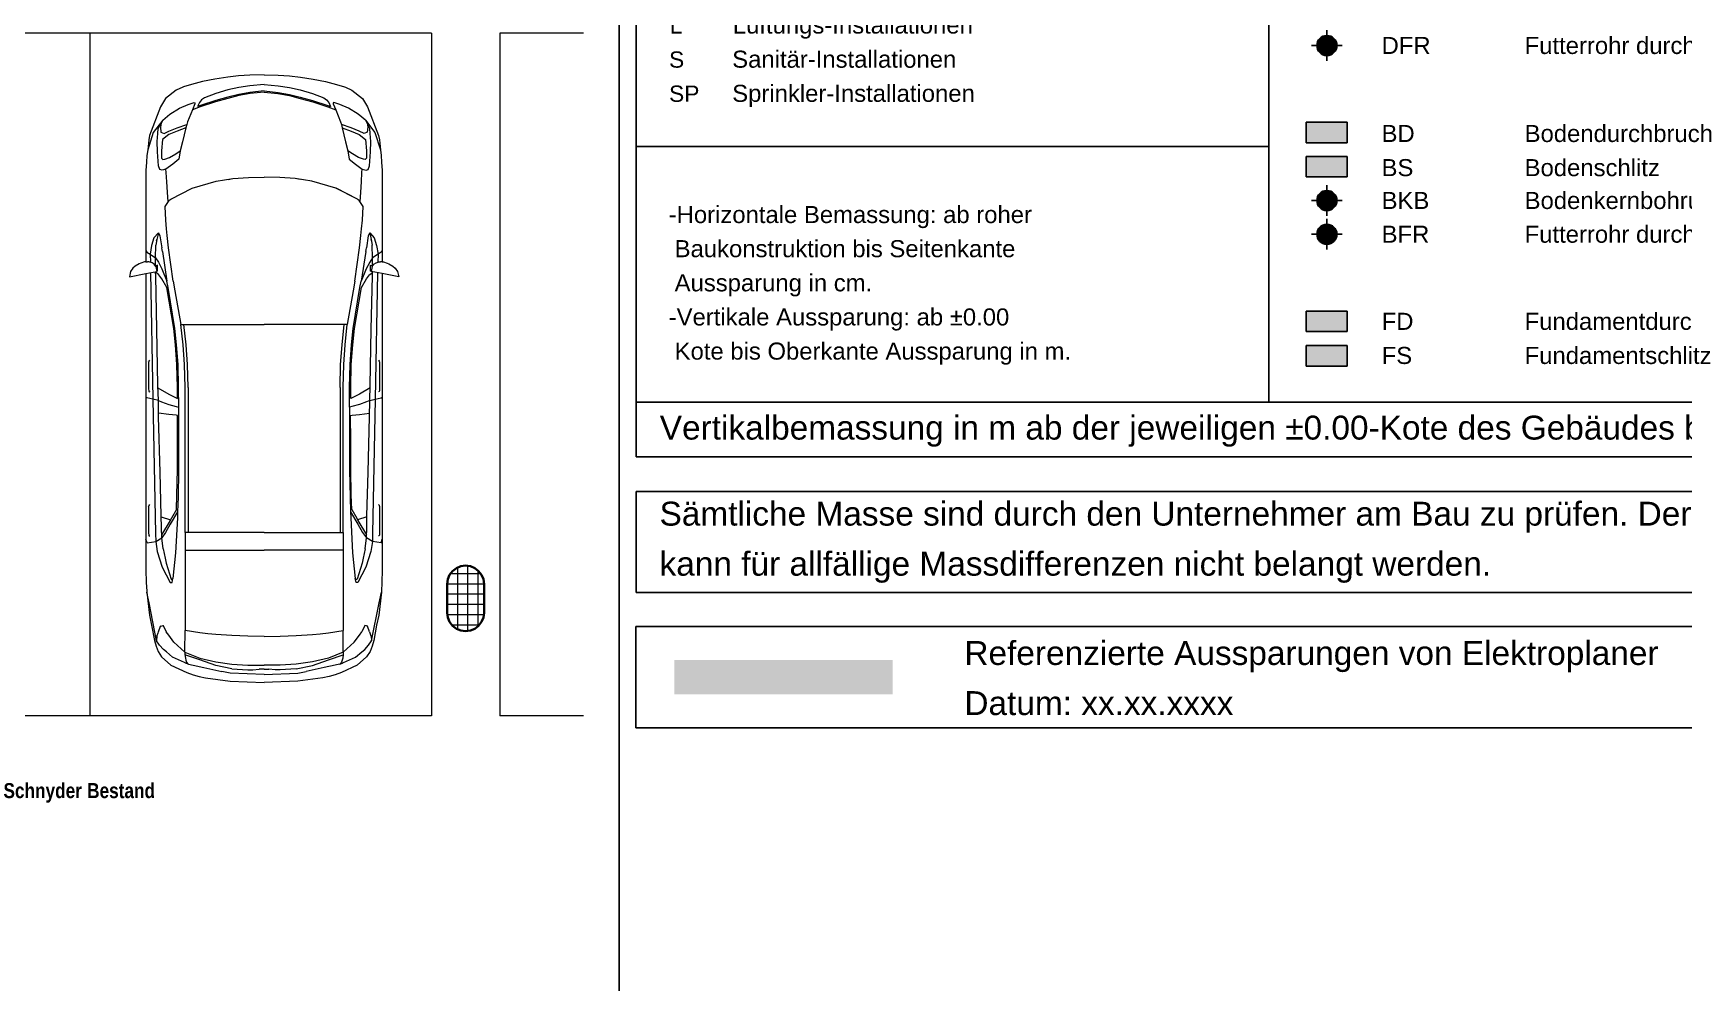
# Model space of a CAD drawing. Extents: x 885 to 2021, y 330 to 1122.
# Drawn here: x 1640.5 to 1882.3, y 710.5 to 849.6 of the extents above; entities that cross this region are included whole.
import ezdxf

# ---------------------------------------------------------------- set-up
doc = ezdxf.new("R2010")
doc.units = 0
doc.layers.get('0').update_dxf_attribs({"lineweight": 18})
for name, color, linetype, lineweight in [('020 Stützen', 7, 'Continuous', 25), ('020 Stützen Bauteilschraffuren', 7, 'Continuous', 25), ('060 Möbel Einbau', 7, 'Continuous', 25), ('065 Möbel Einrichtung', 7, 'Continuous', 25), ('080 Raum Innen Kontur Neu', 7, 'Continuous', 25), ('080 Raum Innen Text Neu', 7, 'Continuous', 25)]:
    doc.layers.add(name, color=color, linetype=linetype, lineweight=lineweight)
doc.layers.add('GP_Kopf', color=7, linetype='Continuous', lineweight=25, true_color=0xffff80)
doc.layers.add('GP_Legende Aussparungen', color=7, linetype='Continuous', lineweight=25, true_color=0xffff80)
doc.styles.get("Standard").update_dxf_attribs({"font": 'arial.ttf'})

# ---------------------------------------------------------------- blocks, each defined once
blk = doc.blocks.new('Polygon-A0T8DHYHAL', base_point=(1728.83, 747.86))
at = {"color": 0, "linetype": 'ByBlock', "lineweight": -2, "ltscale": 0.25}
for p, q in [((1728.83, 762.66), (1728.83, 747.86)), ((1928.83, 762.66), (1728.83, 762.66)), ((1928.83, 747.86), (1928.83, 762.66)), ((1728.83, 747.86), (1928.83, 747.86))]:
    blk.add_line(p, q, dxfattribs=at)
blk = doc.blocks.new('Blockreferenz-A0T8DHYJAL', base_point=(1728.87, 787.51))
at = {"linetype": 'ByBlock', "lineweight": -2, "ltscale": 0.25, "true_color": 0xfad605}
for points in [[(1831.45, 847.78), (1831.4, 847.4), (1831.25, 847.04), (1831.02, 846.74), (1830.71, 846.51), (1830.36, 846.36), (1829.98, 846.31), (1829.6, 846.36), (1829.24, 846.51), (1828.94, 846.74), (1828.7, 847.04), (1828.56, 847.4), (1828.51, 847.78), (1828.56, 848.16), (1828.7, 848.51), (1828.94, 848.82), (1829.24, 849.05), (1829.6, 849.2), (1829.98, 849.25), (1830.36, 849.2), (1830.71, 849.05), (1831.02, 848.82), (1831.25, 848.51), (1831.4, 848.16)], [(1831.45, 825.08), (1831.4, 824.7), (1831.25, 824.34), (1831.02, 824.04), (1830.71, 823.8), (1830.36, 823.66), (1829.98, 823.61), (1829.6, 823.66), (1829.24, 823.8), (1828.94, 824.04), (1828.7, 824.34), (1828.56, 824.7), (1828.51, 825.08), (1828.56, 825.46), (1828.7, 825.81), (1828.94, 826.12), (1829.24, 826.35), (1829.6, 826.5), (1829.98, 826.55), (1830.36, 826.5), (1830.71, 826.35), (1831.02, 826.12), (1831.25, 825.81), (1831.4, 825.46)], [(1831.45, 820.14), (1831.4, 819.76), (1831.25, 819.4), (1831.02, 819.1), (1830.71, 818.86), (1830.36, 818.72), (1829.98, 818.67), (1829.6, 818.72), (1829.24, 818.86), (1828.94, 819.1), (1828.7, 819.4), (1828.56, 819.76), (1828.51, 820.14), (1828.56, 820.52), (1828.7, 820.87), (1828.94, 821.18), (1829.24, 821.41), (1829.6, 821.56), (1829.98, 821.61), (1830.36, 821.56), (1830.71, 821.41), (1831.02, 821.18), (1831.25, 820.87), (1831.4, 820.52)]]:
    blk.add_hatch(color=40, dxfattribs=at).paths.add_polyline_path(points)
at = {"color": 0, "linetype": 'ByBlock', "lineweight": -2, "ltscale": 0.25}
for p, q in [((1728.87, 947.57), (1728.87, 787.51)), ((1821.48, 937.57), (1821.48, 795.52)), ((1829.98, 850.03), (1829.98, 845.53)), ((1832.23, 847.78), (1827.73, 847.78)), ((1728.87, 832.99), (1821.48, 832.99)), ((1829.98, 827.33), (1829.98, 822.83)), ((1832.23, 825.08), (1827.73, 825.08)), ((1829.98, 822.39), (1829.98, 817.89)), ((1832.23, 820.14), (1827.73, 820.14)), ((1928.87, 795.52), (1728.87, 795.52)), ((1928.87, 787.51), (1728.87, 787.51))]:
    blk.add_line(p, q, dxfattribs=at)
at = {"color": 7, "linetype": 'ByBlock', "lineweight": -2, "ltscale": 0.25}
for p, q in [((1826.97, 836.53), (1832.97, 836.53)), ((1826.97, 833.53), (1826.97, 836.53)), ((1832.97, 836.53), (1832.97, 833.53)), ((1832.97, 833.53), (1826.97, 833.53)), ((1826.97, 831.53), (1832.97, 831.53)), ((1826.97, 828.53), (1826.97, 831.53)), ((1832.97, 831.53), (1832.97, 828.53)), ((1832.97, 828.53), (1826.97, 828.53)), ((1826.97, 808.89), (1832.97, 808.89)), ((1826.97, 805.89), (1826.97, 808.89)), ((1832.97, 808.89), (1832.97, 805.89)), ((1832.97, 805.89), (1826.97, 805.89)), ((1826.97, 803.82), (1832.97, 803.82)), ((1826.97, 800.82), (1826.97, 803.82)), ((1832.97, 803.82), (1832.97, 800.82)), ((1832.97, 800.82), (1826.97, 800.82))]:
    blk.add_line(p, q, dxfattribs=at)
at = {"color": 0, "linetype": 'ByBlock', "lineweight": -2, "ltscale": 0.25}
for centre in [(1829.98, 847.77), (1829.98, 825.07), (1829.98, 820.13)]:
    blk.add_circle(centre, 1.47, dxfattribs=at)
at = {"color": 40, "linetype": 'ByBlock', "lineweight": -2, "ltscale": 0.25, "true_color": 0xfad605}
for points in [[(1826.97, 836.53), (1832.97, 836.53), (1826.97, 833.53), (1832.97, 833.53)], [(1826.97, 831.53), (1832.97, 831.53), (1826.97, 828.53), (1832.97, 828.53)], [(1832.97, 805.89), (1826.97, 805.89), (1832.97, 808.89), (1826.97, 808.89)], [(1826.97, 803.82), (1832.97, 803.82), (1826.97, 800.82), (1832.97, 800.82)]]:
    blk.add_solid(points, dxfattribs=at)
at = {"color": 150, "linetype": 'ByBlock', "lineweight": -2, "ltscale": 0.25, "true_color": 0x007fff, "insert": (1733.76, 851.91), "char_height": 2.3862, "attachment_point": 1}
blk.add_mtext('{\\fArial;L}', dxfattribs=at)
at = {"color": 0, "linetype": 'ByBlock', "lineweight": -2, "ltscale": 0.25, "attachment_point": 1}
for s, insert, char_height in [('{\\fArial;Lüftungs-Installationen}', (1743.01, 852.02), 2.5), ('{\\fArial;DFR}', (1838, 849.03), 2.5), ('{\\fArial;Futterrohr durch Decke}', (1858.94, 849.03), 2.5), ('{\\fArial;Sanitär-Installationen}', (1742.92, 847.02), 2.5), ('{\\fArial;Sprinkler-Installationen}', (1742.92, 842.02), 2.5), ('{\\fArial;BD}', (1837.99, 836.14), 2.5), ('{\\fArial;Bodendurchbruch}', (1858.94, 836.14), 2.5), ('{\\fArial;BS}', (1837.99, 831.14), 2.5), ('{\\fArial;Bodenschlitz}', (1858.94, 831.14), 2.5), ('{\\fArial;-Horizontale Bemassung: ab roher}', (1733.62, 824.27), 2.5), ('{\\fArial;BKB}', (1838, 826.33), 2.5), ('{\\fArial;Bodenkernbohrung}', (1858.94, 826.33), 2.5), ('{\\fArial;BFR}', (1838, 821.39), 2.5), ('{\\fArial;Futterrohr durch Boden}', (1858.94, 821.39), 2.5), ('{\\fArial; Baukonstruktion bis Seitenkante}', (1733.52, 819.27), 2.5), ('{\\fArial; Aussparung in cm.}', (1733.52, 814.27), 2.5), ('{\\fArial;-Vertikale Aussparung: ab ±0.00}', (1733.62, 809.27), 2.5), ('{\\fArial;FD}', (1838.01, 808.63), 2.5), ('{\\fArial;Fundamentdurchbruch}', (1858.94, 808.63), 2.5), ('{\\fArial; Kote bis Oberkante Aussparung in m.}', (1733.52, 804.27), 2.5), ('{\\fArial;FS}', (1838.01, 803.63), 2.5), ('{\\fArial;Fundamentschlitz}', (1858.94, 803.63), 2.5), ('{\\fArial;Vertikalbemassung in m ab der jeweiligen ±0.00-Kote des Gebäudes bis OK Aussparung}', (1732.31, 793.56), 3.5)]:
    blk.add_mtext(s, dxfattribs=dict(at, insert=insert, char_height=char_height))
at = {"color": 86, "linetype": 'ByBlock', "lineweight": -2, "ltscale": 0.25, "true_color": 0x1f7f00, "insert": (1733.67, 846.91), "char_height": 2.3862, "attachment_point": 1}
blk.add_mtext('{\\fArial;S}', dxfattribs=at)
at = {"color": 91, "linetype": 'ByBlock', "lineweight": -2, "ltscale": 0.25, "true_color": 0x7fff7f, "insert": (1733.67, 841.91), "char_height": 2.3862, "attachment_point": 1}
blk.add_mtext('{\\fArial;SP}', dxfattribs=at)
blk = doc.blocks.new('Blockreferenz-A0T8DHYLAL', base_point=(1728.87, 767.66))
at = {"color": 0, "linetype": 'ByBlock', "lineweight": -2, "ltscale": 0.25}
for p, q in [((1928.87, 782.46), (1728.87, 782.46)), ((1728.87, 782.46), (1728.87, 767.66)), ((1928.87, 782.46), (1928.87, 767.66)), ((1928.87, 767.66), (1728.87, 767.66))]:
    blk.add_line(p, q, dxfattribs=at)
at = {"color": 0, "linetype": 'ByBlock', "lineweight": -2, "ltscale": 0.25, "char_height": 3.5, "attachment_point": 1}
for s, insert in [('{\\fArial;Sämtliche Masse sind durch den Unternehmer am Bau zu prüfen. Der Fachingenieur }', (1732.28, 780.96)), ('{\\fArial;kann für allfällige Massdifferenzen nicht belangt werden.}', (1732.28, 773.63))]:
    blk.add_mtext(s, dxfattribs=dict(at, insert=insert))
blk = doc.blocks.new('Polygon-A0T8DHYNAL', base_point=(1734.43, 752.76))
at = {"color": 0, "linetype": 'ByBlock', "lineweight": -2, "ltscale": 0.25}
blk.add_solid([(1766.43, 757.76), (1766.43, 752.76), (1734.43, 757.76), (1734.43, 752.76)], dxfattribs=at)
blk = doc.blocks.new('Referenz-A0T8DHYUAL', base_point=(896.59, 372.19))
at = {"layer": '020 Stützen', "color": 0, "linetype": 'Continuous', "lineweight": 35, "ltscale": 0.1225}
for p, q in [((1702.53, 771.24), (1701.97, 770.81)), ((1703.18, 771.51), (1702.53, 771.24)), ((1703.88, 771.6), (1703.18, 771.51)), ((1704.58, 771.51), (1703.88, 771.6)), ((1705.23, 771.24), (1704.58, 771.51)), ((1705.79, 770.81), (1705.23, 771.24)), ((1701.27, 769.6), (1701.18, 768.9)), ((1701.18, 768.9), (1701.18, 764.7)), ((1701.54, 770.25), (1701.27, 769.6)), ((1701.97, 770.81), (1701.54, 770.25)), ((1706.22, 770.25), (1705.79, 770.81)), ((1706.49, 769.6), (1706.22, 770.25)), ((1706.58, 768.9), (1706.49, 769.6)), ((1706.58, 764.7), (1706.58, 768.9)), ((1701.18, 764.7), (1701.27, 764)), ((1701.27, 764), (1701.54, 763.35)), ((1706.22, 763.35), (1706.49, 764)), ((1706.49, 764), (1706.58, 764.7)), ((1701.54, 763.35), (1701.97, 762.79)), ((1701.97, 762.79), (1702.53, 762.36)), ((1702.53, 762.36), (1703.18, 762.09)), ((1703.18, 762.09), (1703.88, 762)), ((1703.88, 762), (1704.58, 762.09)), ((1704.58, 762.09), (1705.23, 762.36)), ((1705.23, 762.36), (1705.79, 762.79)), ((1705.79, 762.79), (1706.22, 763.35))]:
    blk.add_line(p, q, dxfattribs=at)
at = {"layer": '020 Stützen Bauteilschraffuren', "color": 0, "linetype": 'Continuous', "lineweight": 13, "ltscale": 0.0169}
for p, q in [((1702.68, 771.32), (1702.68, 762.29)), ((1704.18, 771.58), (1704.18, 762.03)), ((1706.58, 768.9), (1701.18, 768.9)), ((1706.12, 770.4), (1701.64, 770.4)), ((1705.68, 770.91), (1705.68, 762.7)), ((1706.58, 767.4), (1701.18, 767.4)), ((1706.58, 765.9), (1701.18, 765.9)), ((1706.55, 764.4), (1701.2, 764.4)), ((1705.88, 762.9), (1701.88, 762.9))]:
    blk.add_line(p, q, dxfattribs=at)
at = {"layer": '060 Möbel Einbau', "color": 0, "lineweight": 13}
for p, q in [((1648.88, 849.6), (1598.88, 849.6)), ((1648.88, 849.6), (1648.88, 749.6)), ((1648.88, 849.6), (1648.88, 749.6)), ((1698.88, 849.6), (1648.88, 849.6)), ((1698.88, 849.6), (1698.88, 749.6)), ((1708.88, 849.6), (1708.88, 749.6)), ((1721.15, 849.6), (1708.88, 849.6)), ((1648.88, 749.6), (1598.88, 749.6)), ((1698.88, 749.6), (1648.88, 749.6)), ((1721.15, 749.6), (1708.88, 749.6))]:
    blk.add_line(p, q, dxfattribs=at)
at = {"layer": '065 Möbel Einrichtung', "color": 0, "lineweight": 13}
for p, q in [((1661.51, 841.25), (1659.95, 840.01)), ((1662.47, 841.66), (1661.51, 841.25)), ((1662.6, 841.72), (1662.47, 841.66)), ((1663.76, 842.08), (1662.6, 841.72)), ((1665.37, 842.5), (1663.76, 842.08)), ((1667.19, 842.85), (1665.37, 842.5)), ((1669.05, 843.15), (1667.19, 842.85)), ((1669.08, 841.28), (1667.29, 840.72)), ((1670.64, 843.33), (1669.05, 843.15)), ((1670.66, 841.63), (1669.08, 841.28)), ((1672.31, 843.44), (1670.64, 843.33)), ((1672.31, 841.89), (1670.66, 841.63)), ((1674.38, 843.49), (1672.31, 843.44)), ((1674.38, 842.06), (1672.31, 841.89)), ((1674.38, 843.49), (1676.44, 843.44)), ((1674.38, 842.06), (1676.44, 841.89)), ((1676.44, 843.44), (1678.11, 843.33)), ((1676.44, 841.89), (1678.09, 841.63)), ((1678.09, 841.63), (1679.68, 841.28)), ((1678.11, 843.33), (1679.71, 843.15)), ((1679.68, 841.28), (1681.46, 840.72)), ((1679.71, 843.15), (1681.56, 842.85)), ((1681.56, 842.85), (1683.39, 842.5)), ((1683.39, 842.5), (1684.99, 842.08)), ((1684.99, 842.08), (1686.15, 841.72)), ((1686.15, 841.72), (1686.28, 841.66)), ((1686.28, 841.66), (1687.24, 841.25)), ((1687.24, 841.25), (1688.8, 840.01)), ((1659.95, 840.01), (1659.21, 838.78)), ((1662, 838.58), (1663.26, 839.14)), ((1663.26, 839.14), (1664.16, 839.44)), ((1664.24, 839.21), (1663.88, 838.36)), ((1665.02, 838.79), (1663.88, 838.36)), ((1664.16, 839.44), (1664.26, 839.37)), ((1664.26, 839.37), (1664.24, 839.21)), ((1664.24, 839.21), (1664.24, 839.21)), ((1664.26, 839.37), (1664.26, 839.37)), ((1664.91, 839.43), (1664.64, 838.83)), ((1665.06, 838.99), (1664.64, 838.83)), ((1665.21, 839.8), (1664.91, 839.43)), ((1667.24, 839.51), (1665.02, 838.79)), ((1667.29, 839.72), (1665.06, 838.99)), ((1665.64, 840.12), (1665.21, 839.8)), ((1667.29, 840.72), (1665.64, 840.12)), ((1669.07, 840.03), (1667.24, 839.51)), ((1669.07, 840.22), (1667.29, 839.72)), ((1670.66, 840.61), (1669.07, 840.22)), ((1670.67, 840.43), (1669.07, 840.03)), ((1672.31, 840.91), (1670.66, 840.61)), ((1672.34, 840.73), (1670.67, 840.43)), ((1674.38, 841.13), (1672.31, 840.91)), ((1674.38, 840.94), (1672.34, 840.73)), ((1674.38, 841.13), (1676.44, 840.91)), ((1674.38, 840.94), (1676.41, 840.73)), ((1676.41, 840.73), (1678.08, 840.43)), ((1676.44, 840.91), (1678.09, 840.61)), ((1678.08, 840.43), (1679.68, 840.03)), ((1678.09, 840.61), (1679.68, 840.22)), ((1679.68, 840.22), (1681.47, 839.72)), ((1679.68, 840.03), (1681.51, 839.51)), ((1681.46, 840.72), (1683.11, 840.12)), ((1681.47, 839.72), (1683.69, 838.99)), ((1681.51, 839.51), (1683.73, 838.79)), ((1683.11, 840.12), (1683.54, 839.8)), ((1683.54, 839.8), (1683.84, 839.43)), ((1683.69, 838.99), (1684.11, 838.83)), ((1683.73, 838.79), (1684.87, 838.36)), ((1683.84, 839.43), (1684.11, 838.83)), ((1684.59, 839.44), (1684.49, 839.37)), ((1684.49, 839.37), (1684.49, 839.37)), ((1684.49, 839.37), (1684.51, 839.21)), ((1684.51, 839.21), (1684.51, 839.21)), ((1684.51, 839.21), (1684.87, 838.36)), ((1685.49, 839.14), (1684.59, 839.44)), ((1686.75, 838.58), (1685.49, 839.14)), ((1688.8, 840.01), (1689.54, 838.78)), ((1659.21, 838.78), (1657.62, 834.57)), ((1659.54, 836.83), (1658.14, 835.05)), ((1658.88, 835.64), (1659.3, 836.39)), ((1659.3, 836.39), (1659.2, 835.79)), ((1659.54, 836.83), (1659.3, 836.39)), ((1659.54, 836.83), (1660.58, 837.71)), ((1659.59, 836.87), (1659.65, 836.92)), ((1660.58, 837.71), (1662, 838.58)), ((1660.58, 837.71), (1660.58, 837.71)), ((1663.17, 836.61), (1663.05, 836.18)), ((1663.88, 838.36), (1663.17, 836.61)), ((1663.17, 836.61), (1663.17, 836.61)), ((1684.87, 838.36), (1685.58, 836.61)), ((1685.58, 836.61), (1685.58, 836.61)), ((1685.58, 836.61), (1685.7, 836.18)), ((1688.17, 837.71), (1686.75, 838.58)), ((1688.17, 837.71), (1688.17, 837.71)), ((1689.21, 836.83), (1688.17, 837.71)), ((1689.17, 836.87), (1689.1, 836.92)), ((1689.21, 836.83), (1689.45, 836.39)), ((1689.21, 836.83), (1690.61, 835.05)), ((1689.87, 835.64), (1689.45, 836.39)), ((1689.45, 836.39), (1689.55, 835.79)), ((1689.54, 838.78), (1691.13, 834.57)), ((1658.14, 835.05), (1657.35, 832.51)), ((1657.49, 833.95), (1657.35, 832.51)), ((1657.62, 834.57), (1657.49, 833.95)), ((1658.74, 833.72), (1658.82, 834.89)), ((1658.82, 834.89), (1658.88, 835.64)), ((1659.2, 835.79), (1659.26, 835.07)), ((1659.26, 835.07), (1659.73, 834.91)), ((1659.5, 834.03), (1659.36, 832.34)), ((1660.44, 834.72), (1659.5, 834.03)), ((1659.73, 834.91), (1660.45, 835.25)), ((1661.63, 835.23), (1660.44, 834.72)), ((1660.45, 835.25), (1661.64, 835.72)), ((1662.92, 835.73), (1661.63, 835.23)), ((1661.64, 835.72), (1663.05, 836.18)), ((1662.92, 835.73), (1662.45, 833.65)), ((1663.05, 836.18), (1662.92, 835.73)), ((1687.11, 835.72), (1685.7, 836.18)), ((1685.7, 836.18), (1685.83, 835.73)), ((1685.83, 835.73), (1686.3, 833.65)), ((1685.83, 835.73), (1687.12, 835.23)), ((1688.3, 835.25), (1687.11, 835.72)), ((1687.12, 835.23), (1688.31, 834.72)), ((1689.02, 834.91), (1688.3, 835.25)), ((1688.31, 834.72), (1689.25, 834.03)), ((1689.49, 835.07), (1689.02, 834.91)), ((1689.25, 834.03), (1689.39, 832.34)), ((1689.55, 835.79), (1689.49, 835.07)), ((1689.93, 834.89), (1689.87, 835.64)), ((1690.01, 833.72), (1689.93, 834.89)), ((1690.61, 835.05), (1691.41, 832.51)), ((1691.13, 834.57), (1691.26, 833.95)), ((1691.26, 833.95), (1691.41, 832.51)), ((1657.21, 831.64), (1657.16, 830.69)), ((1657.35, 832.51), (1657.21, 831.64)), ((1658.78, 832.18), (1658.74, 833.72)), ((1658.74, 833.72), (1658.74, 833.72)), ((1658.94, 830.13), (1658.78, 832.18)), ((1659.36, 832.34), (1659.37, 831.29)), ((1660.55, 831.39), (1661.46, 831.89)), ((1661.46, 831.89), (1662.11, 832.36)), ((1662.11, 832.36), (1661.91, 831.14)), ((1662.45, 833.65), (1662.11, 832.36)), ((1662.45, 833.65), (1662.45, 833.65)), ((1662.45, 833.65), (1662.45, 833.65)), ((1686.3, 833.65), (1686.3, 833.65)), ((1686.3, 833.65), (1686.64, 832.36)), ((1686.3, 833.65), (1686.3, 833.65)), ((1687.3, 831.89), (1686.64, 832.36)), ((1686.64, 832.36), (1686.84, 831.14)), ((1688.2, 831.39), (1687.3, 831.89)), ((1689.39, 832.34), (1689.38, 831.29)), ((1689.81, 830.13), (1689.97, 832.18)), ((1689.97, 832.18), (1690.01, 833.72)), ((1690.01, 833.72), (1690.01, 833.72)), ((1691.41, 832.51), (1691.54, 831.64)), ((1691.54, 831.64), (1691.59, 830.69)), ((1657.16, 830.69), (1657.08, 829.47)), ((1657.08, 829.47), (1657.08, 819.87)), ((1659.11, 829.62), (1658.94, 830.13)), ((1659.45, 829.51), (1659.11, 829.62)), ((1659.37, 831.29), (1659.56, 831.07)), ((1660, 829.68), (1659.45, 829.51)), ((1659.56, 831.07), (1659.83, 831.11)), ((1659.83, 831.11), (1660.55, 831.39)), ((1661, 830.38), (1660, 829.68)), ((1660.06, 829.15), (1660, 829.68)), ((1660.13, 827.81), (1660.06, 829.15)), ((1661.91, 831.14), (1661, 830.38)), ((1661.91, 831.14), (1661.91, 831.14)), ((1686.84, 831.14), (1686.84, 831.14)), ((1686.84, 831.14), (1687.75, 830.38)), ((1687.75, 830.38), (1688.75, 829.68)), ((1688.92, 831.11), (1688.2, 831.39)), ((1688.62, 827.81), (1688.7, 829.15)), ((1688.7, 829.15), (1688.75, 829.68)), ((1688.75, 829.68), (1689.3, 829.51)), ((1689.19, 831.07), (1688.92, 831.11)), ((1689.38, 831.29), (1689.19, 831.07)), ((1689.3, 829.51), (1689.64, 829.62)), ((1689.64, 829.62), (1689.81, 830.13)), ((1691.59, 830.69), (1691.68, 829.47)), ((1691.68, 829.47), (1691.67, 819.87)), ((1660.13, 827.81), (1660.13, 827.81)), ((1660.23, 826.28), (1660.13, 827.81)), ((1660.72, 825.25), (1663.86, 826.9)), ((1660.72, 825.25), (1663.84, 826.89)), ((1663.86, 826.9), (1667.36, 827.89)), ((1667.36, 827.89), (1669.82, 828.28)), ((1669.11, 828.17), (1669.82, 828.28)), ((1669.82, 828.28), (1672.09, 828.43)), ((1669.82, 828.28), (1672.09, 828.43)), ((1672.09, 828.43), (1674.38, 828.51)), ((1672.09, 828.43), (1674.38, 828.51)), ((1676.66, 828.43), (1674.38, 828.51)), ((1676.66, 828.43), (1674.38, 828.51)), ((1678.93, 828.28), (1676.66, 828.43)), ((1678.93, 828.28), (1676.66, 828.43)), ((1679.64, 828.17), (1678.93, 828.28)), ((1681.39, 827.89), (1678.93, 828.28)), ((1684.89, 826.9), (1681.39, 827.89)), ((1688.04, 825.25), (1684.89, 826.9)), ((1688.04, 825.25), (1684.91, 826.89)), ((1688.52, 826.28), (1688.62, 827.81)), ((1688.62, 827.81), (1688.62, 827.81)), ((1659.88, 824.2), (1660.37, 824.94)), ((1660.32, 824.87), (1660.23, 826.28)), ((1660.37, 824.94), (1660.47, 825.05)), ((1660.47, 825.05), (1660.6, 825.16)), ((1660.6, 825.16), (1660.72, 825.25)), ((1660.71, 825.25), (1660.72, 825.25)), ((1688.15, 825.16), (1688.04, 825.25)), ((1688.04, 825.25), (1688.04, 825.25)), ((1688.28, 825.05), (1688.15, 825.16)), ((1688.38, 824.94), (1688.28, 825.05)), ((1688.87, 824.2), (1688.38, 824.94)), ((1688.43, 824.87), (1688.52, 826.28)), ((1659.98, 822.17), (1659.88, 824.2)), ((1660.09, 820.94), (1659.98, 822.17)), ((1688.66, 820.94), (1688.77, 822.17)), ((1688.77, 822.17), (1688.87, 824.2)), ((1657.08, 819.87), (1657.08, 817.77)), ((1658.24, 819.59), (1657.9, 818.49)), ((1658.9, 820.34), (1658.24, 819.59)), ((1658.9, 820.34), (1658.67, 819.34)), ((1658.9, 820.34), (1659.11, 819.91)), ((1658.97, 820.2), (1658.97, 820.2)), ((1659.11, 819.91), (1659.4, 818.15)), ((1660.2, 819.94), (1660.09, 820.94)), ((1660.38, 818.16), (1660.2, 819.94)), ((1688.37, 818.16), (1688.55, 819.94)), ((1688.55, 819.94), (1688.66, 820.94)), ((1689.64, 819.91), (1689.35, 818.15)), ((1689.85, 820.34), (1689.64, 819.91)), ((1689.78, 820.2), (1689.78, 820.2)), ((1689.85, 820.34), (1690.08, 819.34)), ((1689.85, 820.34), (1690.51, 819.59)), ((1690.51, 819.59), (1690.85, 818.49)), ((1691.67, 819.87), (1691.67, 817.77)), ((1657.08, 817.77), (1657.08, 816.08)), ((1657.08, 817.77), (1657.22, 817.53)), ((1657.22, 817.53), (1657.68, 817.2)), ((1657.9, 818.49), (1657.68, 817.2)), ((1657.68, 817.2), (1658.48, 816.68)), ((1657.68, 817.2), (1657.73, 816.02)), ((1658.48, 816.68), (1658.54, 818.51)), ((1658.67, 819.34), (1658.54, 818.51)), ((1658.64, 819.15), (1658.67, 819.34)), ((1659.45, 817.85), (1659.4, 818.15)), ((1659.49, 817.59), (1659.45, 817.85)), ((1659.45, 817.85), (1659.45, 817.85)), ((1659.49, 817.59), (1660.16, 813.26)), ((1661.08, 813.25), (1660.38, 818.16)), ((1687.67, 813.25), (1688.37, 818.16)), ((1689.26, 817.59), (1688.59, 813.26)), ((1689.26, 817.59), (1689.3, 817.85)), ((1689.3, 817.85), (1689.35, 818.15)), ((1689.3, 817.85), (1689.3, 817.85)), ((1690.08, 819.34), (1690.21, 818.51)), ((1690.11, 819.15), (1690.08, 819.34)), ((1690.27, 816.68), (1690.21, 818.51)), ((1691.07, 817.2), (1690.27, 816.68)), ((1690.85, 818.49), (1691.07, 817.2)), ((1691.07, 817.2), (1691.02, 816.02)), ((1691.53, 817.53), (1691.07, 817.2)), ((1691.67, 817.77), (1691.53, 817.53)), ((1691.67, 817.77), (1691.68, 816.08)), ((1654.82, 814.69), (1654.66, 813.91)), ((1655.17, 815.17), (1654.82, 814.69)), ((1655.51, 815.44), (1655.17, 815.17)), ((1656.1, 815.8), (1655.51, 815.44)), ((1656.33, 815.91), (1656.1, 815.8)), ((1656.87, 816.07), (1656.33, 815.91)), ((1657.08, 816.08), (1656.87, 816.07)), ((1657.08, 816.08), (1657.32, 816.1)), ((1657.08, 814.38), (1658.68, 814.69)), ((1657.51, 816.08), (1657.32, 816.1)), ((1657.98, 815.92), (1657.51, 816.08)), ((1657.73, 816.02), (1657.73, 816)), ((1658.28, 815.77), (1657.98, 815.92)), ((1658.54, 815.41), (1658.28, 815.77)), ((1658.61, 815.52), (1658.45, 815.54)), ((1658.48, 816.68), (1658.91, 816.02)), ((1658.5, 815.53), (1658.48, 816.68)), ((1658.51, 813.98), (1658.5, 814.65)), ((1658.54, 815.41), (1658.68, 814.69)), ((1658.77, 815.6), (1658.61, 815.52)), ((1658.77, 814.73), (1658.67, 814.76)), ((1658.77, 814.73), (1658.77, 815.6)), ((1658.91, 816.02), (1659.42, 815.09)), ((1659.42, 815.09), (1660.16, 813.26)), ((1689.33, 815.09), (1688.59, 813.26)), ((1689.84, 816.02), (1689.33, 815.09)), ((1690.27, 816.68), (1689.84, 816.02)), ((1689.98, 814.73), (1689.98, 815.6)), ((1689.98, 815.6), (1690.14, 815.52)), ((1689.98, 814.73), (1690.08, 814.76)), ((1690.21, 815.41), (1690.07, 814.69)), ((1691.68, 814.38), (1690.07, 814.69)), ((1690.14, 815.52), (1690.3, 815.54)), ((1690.21, 815.41), (1690.47, 815.77)), ((1690.24, 813.98), (1690.25, 814.65)), ((1690.25, 815.53), (1690.27, 816.68)), ((1690.47, 815.77), (1690.78, 815.92)), ((1690.78, 815.92), (1691.24, 816.08)), ((1691.02, 816.02), (1691.02, 816)), ((1691.24, 816.08), (1691.43, 816.1)), ((1691.68, 816.08), (1691.43, 816.1)), ((1691.68, 816.08), (1691.88, 816.07)), ((1691.88, 816.07), (1692.42, 815.91)), ((1692.42, 815.91), (1692.65, 815.8)), ((1692.65, 815.8), (1693.24, 815.44)), ((1693.24, 815.44), (1693.58, 815.17)), ((1693.58, 815.17), (1693.93, 814.69)), ((1693.93, 814.69), (1694.09, 813.91)), ((1654.66, 813.91), (1657.08, 814.38)), ((1657.08, 814.38), (1657.08, 796.26)), ((1657.75, 814.51), (1658.09, 795.98)), ((1658.91, 814.24), (1658.51, 814.53)), ((1658.67, 806.23), (1658.51, 813.98)), ((1658.96, 814.17), (1658.91, 814.24)), ((1659.4, 813.61), (1658.96, 814.17)), ((1660.12, 812.32), (1659.4, 813.61)), ((1661.14, 806.34), (1660.12, 812.32)), ((1660.34, 812.33), (1660.16, 813.26)), ((1661.32, 806.34), (1660.34, 812.33)), ((1661.08, 813.25), (1661.33, 811.83)), ((1687.67, 813.25), (1687.43, 811.83)), ((1687.43, 806.34), (1688.42, 812.33)), ((1687.61, 806.34), (1688.63, 812.32)), ((1688.42, 812.33), (1688.59, 813.26)), ((1688.63, 812.32), (1689.35, 813.61)), ((1689.35, 813.61), (1689.79, 814.17)), ((1689.79, 814.17), (1689.84, 814.24)), ((1689.84, 814.24), (1690.25, 814.53)), ((1690.08, 806.23), (1690.24, 813.98)), ((1691, 814.51), (1690.66, 795.98)), ((1691.68, 814.38), (1691.67, 796.26)), ((1694.09, 813.91), (1691.68, 814.38)), ((1661.33, 811.82), (1661.33, 811.83)), ((1661.33, 811.82), (1662.19, 806.92)), ((1687.42, 811.82), (1686.56, 806.92)), ((1687.42, 811.82), (1687.43, 811.83)), ((1658.83, 798), (1658.67, 806.23)), ((1661.39, 803.95), (1661.14, 806.34)), ((1661.57, 803.95), (1661.32, 806.34)), ((1662.19, 806.92), (1662.19, 806.92)), ((1662.19, 806.92), (1663.89, 806.91)), ((1662.19, 806.92), (1662.19, 806.92)), ((1662.51, 803.95), (1662.19, 806.92)), ((1662.96, 803.95), (1662.64, 806.92)), ((1663.89, 806.91), (1667.33, 806.91)), ((1663.89, 806.91), (1663.89, 806.91)), ((1667.33, 806.91), (1669.72, 806.91)), ((1669.72, 806.91), (1672.06, 806.91)), ((1672.06, 806.91), (1674.38, 806.91)), ((1676.69, 806.91), (1674.38, 806.91)), ((1679.03, 806.91), (1676.69, 806.91)), ((1681.42, 806.91), (1679.03, 806.91)), ((1684.86, 806.91), (1681.42, 806.91)), ((1686.56, 806.92), (1684.86, 806.91)), ((1684.86, 806.91), (1684.86, 806.91)), ((1685.79, 803.95), (1686.11, 806.92)), ((1686.24, 803.95), (1686.56, 806.92)), ((1686.56, 806.92), (1686.56, 806.92)), ((1686.56, 806.92), (1686.56, 806.92)), ((1687.18, 803.95), (1687.43, 806.34)), ((1687.36, 803.95), (1687.61, 806.34)), ((1689.92, 798), (1690.08, 806.23)), ((1661.39, 803.95), (1661.39, 803.95)), ((1661.6, 801.06), (1661.39, 803.95)), ((1661.78, 801.06), (1661.57, 803.95)), ((1662.71, 801.06), (1662.51, 803.95)), ((1663.16, 801.06), (1662.96, 803.95)), ((1685.59, 801.06), (1685.79, 803.95)), ((1686.04, 801.06), (1686.24, 803.95)), ((1686.97, 801.06), (1687.18, 803.95)), ((1687.15, 801.06), (1687.36, 803.95)), ((1687.36, 803.95), (1687.36, 803.95)), ((1657.47, 801.43), (1657.5, 801.52)), ((1657.47, 801.43), (1657.47, 797.47)), ((1657.61, 801.68), (1657.5, 801.52)), ((1661.6, 801.05), (1661.6, 801.06)), ((1661.69, 797.68), (1661.6, 801.06)), ((1661.78, 801.05), (1661.78, 801.06)), ((1661.87, 797.68), (1661.78, 801.06)), ((1662.8, 797.68), (1662.71, 801.06)), ((1663.25, 797.68), (1663.16, 801.06)), ((1685.5, 797.68), (1685.59, 801.06)), ((1685.95, 797.68), (1686.04, 801.06)), ((1686.88, 797.68), (1686.97, 801.06)), ((1686.97, 801.05), (1686.97, 801.06)), ((1687.06, 797.68), (1687.15, 801.06)), ((1687.15, 801.05), (1687.15, 801.06)), ((1691.14, 801.68), (1691.25, 801.52)), ((1691.28, 801.43), (1691.25, 801.52)), ((1691.28, 801.43), (1691.28, 797.47)), ((1658.91, 795.77), (1658.83, 798)), ((1689.84, 795.77), (1689.92, 798)), ((1657.08, 796.26), (1657.08, 775.46)), ((1657.22, 796.17), (1657.08, 796.26)), ((1658.1, 795.98), (1657.22, 796.17)), ((1657.47, 797.47), (1657.49, 797.21)), ((1657.49, 797.21), (1657.51, 797.11)), ((1657.51, 797.11), (1657.65, 797.07)), ((1658.09, 795.98), (1658.49, 776.28)), ((1658.91, 795.77), (1658.1, 795.98)), ((1658.84, 797.63), (1660.42, 796.73)), ((1658.93, 793.38), (1658.91, 795.77)), ((1658.91, 795.77), (1659.37, 795.58)), ((1659.37, 795.58), (1660.42, 795.19)), ((1660.42, 796.73), (1661.69, 796.08)), ((1661.69, 796.08), (1661.69, 797.68)), ((1661.88, 794.81), (1661.87, 797.68)), ((1662.8, 781.64), (1662.8, 797.68)), ((1663.25, 797.68), (1663.25, 776.46)), ((1685.5, 797.68), (1685.5, 776.46)), ((1685.95, 781.64), (1685.95, 797.68)), ((1686.87, 794.81), (1686.88, 797.68)), ((1687.06, 796.08), (1687.06, 797.68)), ((1688.33, 796.73), (1687.06, 796.08)), ((1689.91, 797.63), (1688.33, 796.73)), ((1689.38, 795.58), (1688.33, 795.19)), ((1689.84, 795.77), (1689.38, 795.58)), ((1689.82, 793.38), (1689.84, 795.77)), ((1689.84, 795.77), (1690.66, 795.98)), ((1690.66, 795.98), (1690.26, 776.28)), ((1690.66, 795.98), (1691.53, 796.17)), ((1691.24, 797.11), (1691.11, 797.07)), ((1691.26, 797.21), (1691.24, 797.11)), ((1691.28, 797.47), (1691.26, 797.21)), ((1691.53, 796.17), (1691.67, 796.26)), ((1691.67, 796.26), (1691.68, 775.46)), ((1660.42, 793.73), (1658.93, 793.93)), ((1659.14, 785.29), (1658.93, 793.38)), ((1660.42, 795.19), (1661.52, 794.91)), ((1661.5, 793.64), (1660.42, 793.73)), ((1661.71, 793.61), (1661.5, 793.64)), ((1661.52, 794.91), (1661.88, 794.81)), ((1661.69, 789.86), (1661.71, 793.61)), ((1661.87, 794.81), (1661.87, 793.66)), ((1661.87, 793.66), (1661.87, 789.86)), ((1661.88, 794.81), (1661.88, 794.81)), ((1661.88, 794.81), (1661.88, 794.81)), ((1687.23, 794.91), (1686.87, 794.81)), ((1686.87, 794.81), (1686.87, 794.81)), ((1686.87, 794.81), (1686.87, 794.81)), ((1686.88, 794.81), (1686.88, 793.66)), ((1686.88, 793.66), (1686.88, 789.86)), ((1687.04, 793.61), (1687.25, 793.64)), ((1687.06, 789.86), (1687.04, 793.61)), ((1688.33, 795.19), (1687.23, 794.91)), ((1687.25, 793.64), (1688.33, 793.73)), ((1688.33, 793.73), (1689.82, 793.93)), ((1689.61, 785.29), (1689.82, 793.38)), ((1661.69, 785.68), (1661.69, 789.86)), ((1661.87, 789.86), (1661.87, 785.53)), ((1686.88, 789.86), (1686.88, 785.53)), ((1687.06, 785.68), (1687.06, 789.86)), ((1661.61, 781.92), (1661.69, 785.68)), ((1687.14, 781.92), (1687.06, 785.68)), ((1659.31, 778.89), (1659.14, 785.29)), ((1661.87, 785.53), (1661.79, 781.64)), ((1686.88, 785.53), (1686.96, 781.64)), ((1689.44, 778.89), (1689.61, 785.29)), ((1661.55, 779.84), (1661.61, 781.92)), ((1661.79, 781.64), (1661.71, 779.5)), ((1662.81, 776.46), (1662.8, 781.64)), ((1685.94, 776.46), (1685.95, 781.64)), ((1686.96, 781.64), (1687.04, 779.5)), ((1687.21, 779.84), (1687.14, 781.92)), ((1657.47, 780.31), (1657.49, 780.4)), ((1657.47, 780.31), (1657.47, 776.35)), ((1657.6, 780.55), (1657.49, 780.4)), ((1659.35, 777.17), (1659.31, 778.89)), ((1659.31, 778.74), (1660.68, 778.3)), ((1660.81, 778.54), (1660.64, 778.23)), ((1661.72, 779.5), (1660.65, 777.65)), ((1661.55, 779.84), (1660.81, 778.54)), ((1661.68, 778.58), (1661.42, 773.48)), ((1661.71, 779.49), (1661.68, 778.59)), ((1661.68, 778.58), (1661.68, 778.59)), ((1661.72, 779.5), (1661.72, 779.5)), ((1687.03, 779.5), (1687.04, 779.5)), ((1687.04, 779.5), (1688.1, 777.65)), ((1687.04, 779.49), (1687.07, 778.59)), ((1687.07, 778.58), (1687.07, 778.59)), ((1687.07, 778.58), (1687.33, 773.48)), ((1687.21, 779.84), (1687.94, 778.54)), ((1687.94, 778.54), (1688.11, 778.23)), ((1689.44, 778.74), (1688.07, 778.3)), ((1689.4, 777.17), (1689.44, 778.89)), ((1691.15, 780.55), (1691.26, 780.4)), ((1691.28, 780.31), (1691.26, 780.4)), ((1691.28, 780.31), (1691.28, 776.35)), ((1657.47, 776.35), (1657.48, 776.09)), ((1657.48, 776.09), (1657.51, 775.98)), ((1657.51, 775.98), (1657.64, 775.95)), ((1658.49, 776.28), (1658.52, 775.11)), ((1659.39, 775.68), (1659.35, 777.17)), ((1660.64, 778.23), (1659.38, 776.13)), ((1659.96, 776.47), (1659.39, 775.68)), ((1660.65, 777.65), (1659.96, 776.47)), ((1662.81, 776.46), (1662.8, 776.46)), ((1664.5, 776.46), (1662.81, 776.46)), ((1662.81, 776.46), (1662.81, 773.86)), ((1663.25, 776.46), (1663.02, 776.46)), ((1669.72, 776.46), (1664.5, 776.46)), ((1674.38, 776.46), (1669.72, 776.46)), ((1674.38, 776.46), (1679.03, 776.46)), ((1679.03, 776.46), (1684.25, 776.46)), ((1684.25, 776.46), (1685.94, 776.46)), ((1685.5, 776.46), (1685.73, 776.46)), ((1685.94, 776.46), (1685.94, 773.86)), ((1685.94, 776.46), (1685.95, 776.46)), ((1688.1, 777.65), (1688.79, 776.47)), ((1688.11, 778.23), (1689.37, 776.13)), ((1688.79, 776.47), (1689.36, 775.68)), ((1689.36, 775.68), (1689.4, 777.17)), ((1690.26, 776.28), (1690.23, 775.11)), ((1691.24, 775.98), (1691.11, 775.95)), ((1691.27, 776.09), (1691.24, 775.98)), ((1691.28, 776.35), (1691.27, 776.09)), ((1657.08, 775.46), (1657.08, 770.97)), ((1657.24, 774.95), (1657.08, 775.46)), ((1657.24, 774.95), (1658.52, 775.11)), ((1658.52, 775.11), (1659.39, 775.68)), ((1658.52, 775.11), (1658.72, 773.67)), ((1658.72, 773.67), (1659.47, 771.36)), ((1659.58, 774.08), (1659.39, 775.68)), ((1659.58, 774.08), (1659.58, 774.08)), ((1659.58, 774.08), (1659.88, 772.67)), ((1662.81, 773.86), (1664.5, 773.86)), ((1662.81, 773.86), (1662.81, 762.1)), ((1664.5, 773.86), (1669.72, 773.86)), ((1669.72, 773.86), (1674.38, 773.86)), ((1679.03, 773.86), (1674.38, 773.86)), ((1684.25, 773.86), (1679.03, 773.86)), ((1685.94, 773.86), (1684.25, 773.86)), ((1685.94, 773.86), (1685.94, 762.1)), ((1689.17, 774.08), (1688.87, 772.67)), ((1689.17, 774.08), (1689.36, 775.68)), ((1689.17, 774.08), (1689.17, 774.08)), ((1690.03, 773.67), (1689.28, 771.36)), ((1690.23, 775.11), (1689.36, 775.68)), ((1690.23, 775.11), (1690.03, 773.67)), ((1691.52, 774.95), (1690.23, 775.11)), ((1691.52, 774.95), (1691.68, 775.46)), ((1691.68, 775.46), (1691.68, 770.97)), ((1659.47, 771.36), (1660.64, 769.15)), ((1659.88, 772.67), (1660.03, 771.97)), ((1659.88, 772.67), (1659.88, 772.67)), ((1660.03, 771.97), (1660.77, 769.61)), ((1661.42, 773.48), (1661.04, 769.73)), ((1687.33, 773.48), (1687.71, 769.73)), ((1688.72, 771.97), (1687.99, 769.61)), ((1689.28, 771.36), (1688.11, 769.15)), ((1688.87, 772.67), (1688.72, 771.97)), ((1688.87, 772.67), (1688.87, 772.67)), ((1657.08, 770.97), (1657.11, 769.15)), ((1657.11, 769.15), (1657.19, 767.84)), ((1660.64, 769.15), (1660.9, 769.12)), ((1660.77, 769.61), (1660.87, 769.54)), ((1660.87, 769.54), (1660.98, 769.66)), ((1660.9, 769.12), (1661.04, 769.73)), ((1661.04, 769.73), (1660.98, 769.66)), ((1687.85, 769.12), (1687.71, 769.73)), ((1687.71, 769.73), (1687.77, 769.66)), ((1687.88, 769.54), (1687.77, 769.66)), ((1688.11, 769.15), (1687.85, 769.12)), ((1687.99, 769.61), (1687.88, 769.54)), ((1691.64, 769.15), (1691.56, 767.84)), ((1691.68, 770.97), (1691.64, 769.15)), ((1657.19, 767.84), (1657.2, 767.73)), ((1657.53, 766.16), (1657.2, 767.73)), ((1657.2, 767.73), (1657.58, 764.33)), ((1691.55, 767.73), (1691.17, 764.33)), ((1691.22, 766.16), (1691.55, 767.73)), ((1691.56, 767.84), (1691.55, 767.73)), ((1658.65, 760.58), (1657.53, 766.16)), ((1657.58, 764.33), (1657.9, 762.87)), ((1690.11, 760.58), (1691.22, 766.16)), ((1691.17, 764.33), (1690.85, 762.87)), ((1657.9, 762.87), (1658.33, 760.62)), ((1658.69, 761.25), (1658.9, 761.85)), ((1658.92, 761.91), (1659.22, 762.74)), ((1659.18, 762.64), (1659.22, 762.74)), ((1659.22, 762.74), (1659.43, 762.79)), ((1659.22, 762.74), (1659.31, 762.76)), ((1659.43, 762.79), (1659.46, 762.79)), ((1659.46, 762.79), (1659.62, 762.83)), ((1659.62, 762.83), (1659.62, 762.83)), ((1659.62, 762.83), (1660.04, 761.9)), ((1659.62, 762.83), (1659.62, 762.83)), ((1659.62, 762.83), (1659.63, 762.82)), ((1660.42, 761.4), (1660.04, 761.9)), ((1662.78, 759.05), (1662.81, 762.1)), ((1664.95, 761.75), (1662.81, 762.1)), ((1666.14, 761.62), (1664.95, 761.75)), ((1667.3, 761.49), (1666.14, 761.62)), ((1667.3, 761.49), (1667.3, 761.49)), ((1669.66, 761.35), (1667.3, 761.49)), ((1679.09, 761.35), (1681.45, 761.49)), ((1681.45, 761.49), (1682.61, 761.62)), ((1681.45, 761.49), (1681.45, 761.49)), ((1682.61, 761.62), (1683.8, 761.75)), ((1683.8, 761.75), (1685.94, 762.1)), ((1685.97, 759.05), (1685.94, 762.1)), ((1688.33, 761.4), (1688.71, 761.9)), ((1689.13, 762.83), (1688.71, 761.9)), ((1689.13, 762.83), (1689.12, 762.82)), ((1689.13, 762.83), (1689.13, 762.83)), ((1689.13, 762.83), (1689.13, 762.83)), ((1689.3, 762.79), (1689.13, 762.83)), ((1689.32, 762.79), (1689.3, 762.79)), ((1689.53, 762.74), (1689.32, 762.79)), ((1689.53, 762.74), (1689.44, 762.76)), ((1689.57, 762.64), (1689.53, 762.74)), ((1689.83, 761.91), (1689.53, 762.74)), ((1690.06, 761.25), (1689.85, 761.85)), ((1690.85, 762.87), (1690.43, 760.62)), ((1658.33, 760.62), (1658.57, 759.82)), ((1658.57, 759.82), (1658.86, 759.04)), ((1658.69, 761.25), (1658.65, 760.58)), ((1659.07, 759.94), (1658.65, 760.58)), ((1658.86, 759.04), (1659.37, 758.23)), ((1659.64, 759.32), (1659.07, 759.94)), ((1660.07, 758.96), (1659.64, 759.32)), ((1661.18, 760.4), (1660.42, 761.4)), ((1662.78, 758.94), (1661.18, 760.4)), ((1662.78, 758.94), (1662.78, 759.05)), ((1662.78, 759.05), (1662.78, 759.05)), ((1669.66, 761.35), (1669.66, 761.35)), ((1672.01, 761.27), (1669.66, 761.35)), ((1674.38, 761.23), (1672.01, 761.27)), ((1672.01, 761.27), (1672.01, 761.27)), ((1674.38, 761.23), (1676.74, 761.27)), ((1676.74, 761.27), (1679.09, 761.35)), ((1676.74, 761.27), (1676.74, 761.27)), ((1679.09, 761.35), (1679.09, 761.35)), ((1685.97, 759.05), (1685.97, 759.05)), ((1685.98, 758.94), (1685.97, 759.05)), ((1685.98, 758.94), (1687.57, 760.4)), ((1687.57, 760.4), (1688.33, 761.4)), ((1688.68, 758.96), (1689.11, 759.32)), ((1689.11, 759.32), (1689.68, 759.94)), ((1689.89, 759.04), (1689.39, 758.23)), ((1689.68, 759.94), (1690.11, 760.58)), ((1690.19, 759.82), (1689.89, 759.04)), ((1690.06, 761.25), (1690.11, 760.58)), ((1690.43, 760.62), (1690.19, 759.82)), ((1659.37, 758.23), (1660.72, 757)), ((1660.99, 758.19), (1660.07, 758.96)), ((1660.72, 757), (1663.06, 755.93)), ((1663.18, 757.2), (1660.99, 758.19)), ((1662.78, 758.94), (1662.79, 758.57)), ((1662.78, 758.94), (1664.95, 758.07)), ((1662.79, 758.57), (1662.85, 758.03)), ((1664.95, 757.78), (1662.79, 758.53)), ((1662.85, 758.03), (1662.92, 757.76)), ((1663.18, 757.2), (1662.89, 757.33)), ((1662.92, 757.76), (1663.03, 757.46)), ((1663.03, 757.46), (1663.13, 757.3)), ((1663.13, 757.3), (1663.23, 757.19)), ((1663.32, 757.16), (1663.18, 757.2)), ((1663.32, 757.16), (1663.98, 757.01)), ((1663.32, 757.16), (1663.32, 757.16)), ((1663.98, 757.01), (1665.56, 756.66)), ((1664.95, 758.07), (1667.3, 757.5)), ((1667.3, 756.97), (1664.95, 757.78)), ((1665.56, 756.66), (1668.19, 756.07)), ((1667.3, 757.5), (1669.66, 757.19)), ((1669.66, 756.46), (1667.3, 756.97)), ((1669.66, 757.19), (1672.01, 757.04)), ((1672.01, 757.04), (1674.38, 757.01)), ((1676.74, 757.04), (1674.38, 757.01)), ((1679.09, 757.19), (1676.74, 757.04)), ((1681.45, 757.5), (1679.09, 757.19)), ((1679.09, 756.46), (1681.45, 756.97)), ((1683.19, 756.66), (1680.56, 756.07)), ((1683.8, 758.07), (1681.45, 757.5)), ((1681.45, 756.97), (1683.8, 757.78)), ((1684.78, 757.01), (1683.19, 756.66)), ((1685.98, 758.94), (1683.8, 758.07)), ((1683.8, 757.78), (1685.96, 758.53)), ((1685.43, 757.16), (1684.78, 757.01)), ((1685.43, 757.16), (1685.58, 757.2)), ((1685.43, 757.16), (1685.43, 757.16)), ((1685.62, 757.3), (1685.52, 757.19)), ((1685.57, 757.2), (1685.86, 757.33)), ((1685.58, 757.2), (1687.76, 758.19)), ((1685.72, 757.46), (1685.62, 757.3)), ((1688.03, 757), (1685.69, 755.93)), ((1685.83, 757.76), (1685.72, 757.46)), ((1685.9, 758.03), (1685.83, 757.76)), ((1685.96, 758.57), (1685.9, 758.03)), ((1685.98, 758.94), (1685.96, 758.57)), ((1687.76, 758.19), (1688.68, 758.96)), ((1689.39, 758.23), (1688.03, 757)), ((1663.06, 755.93), (1663.98, 755.6)), ((1663.98, 755.6), (1664.86, 755.35)), ((1664.86, 755.35), (1665.79, 755.15)), ((1665.79, 755.15), (1669.41, 754.7)), ((1669.41, 755.85), (1668.19, 756.07)), ((1674.38, 755.64), (1669.41, 755.85)), ((1669.41, 754.7), (1674.38, 754.5)), ((1669.66, 756.46), (1672.01, 756.32)), ((1672.01, 756.32), (1672.74, 756.35)), ((1672.74, 756.35), (1673.67, 756.42)), ((1674.38, 756.43), (1673.67, 756.42)), ((1673.67, 756.42), (1673.67, 756.42)), ((1674.38, 756.43), (1675.09, 756.42)), ((1674.38, 755.64), (1679.34, 755.85)), ((1679.34, 754.7), (1674.38, 754.5)), ((1675.09, 756.42), (1675.09, 756.42)), ((1676.01, 756.35), (1675.09, 756.42)), ((1676.74, 756.32), (1676.01, 756.35)), ((1679.09, 756.46), (1676.74, 756.32)), ((1679.34, 755.85), (1680.56, 756.07)), ((1682.96, 755.15), (1679.34, 754.7)), ((1683.89, 755.35), (1682.96, 755.15)), ((1684.77, 755.6), (1683.89, 755.35)), ((1685.69, 755.93), (1684.77, 755.6))]:
    blk.add_line(p, q, dxfattribs=at)
at = {"layer": '080 Raum Innen Kontur Neu', "color": 0, "linetype": 'Continuous', "lineweight": 13, "ltscale": 0.0169}
for p, q in [((1702.53, 771.24), (1701.97, 770.81)), ((1703.18, 771.51), (1702.53, 771.24)), ((1703.88, 771.6), (1703.18, 771.51)), ((1704.58, 771.51), (1703.88, 771.6)), ((1705.23, 771.24), (1704.58, 771.51)), ((1705.79, 770.81), (1705.23, 771.24)), ((1701.27, 769.6), (1701.18, 768.9)), ((1701.18, 764.7), (1701.18, 768.9)), ((1701.54, 770.25), (1701.27, 769.6)), ((1701.97, 770.81), (1701.54, 770.25)), ((1706.22, 770.25), (1705.79, 770.81)), ((1706.49, 769.6), (1706.22, 770.25)), ((1706.58, 768.9), (1706.49, 769.6)), ((1706.58, 768.9), (1706.58, 764.7)), ((1701.18, 764.7), (1701.27, 764)), ((1701.27, 764), (1701.54, 763.35)), ((1706.22, 763.35), (1706.49, 764)), ((1706.49, 764), (1706.58, 764.7)), ((1701.54, 763.35), (1701.97, 762.79)), ((1701.97, 762.79), (1702.53, 762.36)), ((1702.53, 762.36), (1703.18, 762.09)), ((1703.18, 762.09), (1703.88, 762)), ((1703.88, 762), (1704.58, 762.09)), ((1704.58, 762.09), (1705.23, 762.36)), ((1705.23, 762.36), (1705.79, 762.79)), ((1705.79, 762.79), (1706.22, 763.35))]:
    blk.add_line(p, q, dxfattribs=at)
at = {"layer": '080 Raum Innen Text Neu', "color": 0, "linetype": 'Continuous', "lineweight": 13, "ltscale": 0.002197, "char_height": 2.2, "attachment_point": 1}
for s, insert in [('{\\fArial Narrow|b1|i0;Schnyder}', (1636.22, 739.75)), ('{\\fArial Narrow|b1|i0;Bestand}', (1648.47, 739.75))]:
    blk.add_mtext(s, dxfattribs=dict(at, insert=insert))

msp = doc.modelspace()

# ---------------------------------------------------------------- linework, layer by layer
at = {"layer": 'GP_Kopf', "ltscale": 0.25}
msp.add_line((1726.37, 361.97), (1726.37, 955.97), dxfattribs=at)

# ---------------------------------------------------------------- block references
at = {"color": 8, "lineweight": 25, "ltscale": 0.25, "true_color": 0x808080}
msp.add_blockref('Referenz-A0T8DHYUAL', (896.59, 372.19), dxfattribs=at)
at = {"layer": 'GP_Kopf', "ltscale": 0.25}
for name, p in [('Blockreferenz-A0T8DHYLAL', (1728.87, 767.66)), ('Polygon-A0T8DHYHAL', (1728.83, 747.86))]:
    msp.add_blockref(name, p, dxfattribs=at)
at = {"layer": 'GP_Kopf', "color": 44, "ltscale": 0.25, "true_color": 0x997200}
msp.add_blockref('Polygon-A0T8DHYNAL', (1734.43, 752.76), dxfattribs=at)
at = {"layer": 'GP_Legende Aussparungen', "ltscale": 0.25}
msp.add_blockref('Blockreferenz-A0T8DHYJAL', (1728.87, 787.51), dxfattribs=at)

# ---------------------------------------------------------------- texts
at = {"layer": 'GP_Kopf', "ltscale": 0.25, "insert": (1776.91, 760.55), "char_height": 3.5, "attachment_point": 1, "line_spacing_factor": 1.257238}
msp.add_mtext('{\\fArial;Referenzierte Aussparungen von Elektroplaner \\PDatum: xx.xx.xxxx}', dxfattribs=at)

doc.saveas('drawing.dxf')
